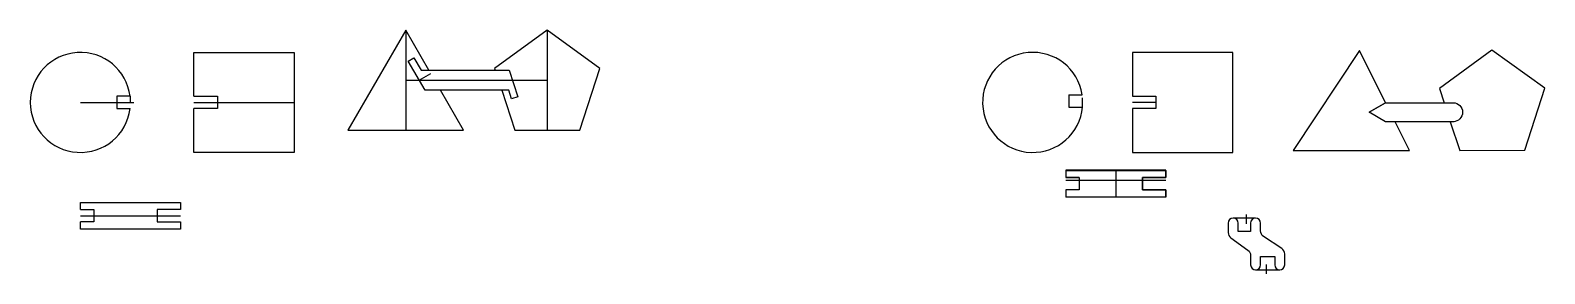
# Model space of a CAD drawing. Header units: millimetres. Extents: x -300 to 153, y -51 to 22.
import ezdxf

# ---------------------------------------------------------------- set-up
doc = ezdxf.new("R2010")
doc.units = ezdxf.units.MM
doc.layers.get('0').update_dxf_attribs({"linetype": 'CONTINUOUS'})

msp = doc.modelspace()

# ---------------------------------------------------------------- linework, layer by layer
for p, q in [((-187.6, 21.65), (-204.92, -8.35)), ((-187.6, 21.65), (-187.6, -8.35)), ((-180.67, 9.65), (-187.6, 21.65)), ((-145.22, 21.65), (-160.99, 10.19)), ((-129.45, 10.19), (-145.22, 21.65)), ((-145.22, 21.65), (-145.22, -8.35)), ((-251, 15), (-221, 15)), ((-251, 1.85), (-251, 15)), ((-221, 15), (-221, -15)), ((97.92, 15.6), (78.11, -14.4)), ((97.92, 15.6), (78.11, -14.4)), ((105.77, -0.1), (97.92, 15.6)), ((137.56, 15.67), (121.85, 4.13)), ((153.39, 4.29), (137.56, 15.67)), ((-160.99, 10.19), (-160.81, 9.65)), ((-135.47, -8.35), (-129.45, 10.19)), ((-187.6, 6.65), (-145.22, 6.65)), ((-183.56, 6.65), (-180.1, 8.65)), ((-178.94, 6.65), (-159.94, 6.65)), ((-285, 0), (-269, 0)), ((-270.11, 1.85), (-274.11, 1.85)), ((-274.11, 1.85), (-274.11, -1.85)), ((-270, 1.85), (-273.1, 1.85)), ((-270, 0), (-270, 1.85)), ((-251, 1.85), (-244, 1.85)), ((-251, 0), (-221, 0)), ((-244, 1.85), (-244, -1.85)), ((-170.28, -8.35), (-177.21, 3.65)), ((-158.86, 3.65), (-154.97, -8.35)), ((10.93, 2.3), (14.93, 2.3)), ((10.93, 2.3), (10.93, -1.4)), ((14.93, 1.4), (14.93, -1.4)), ((30, 0.05), (37, 0.05)), ((30, 0.04), (37, 0.04)), ((121.85, 4.13), (123.25, -0.1)), ((147.46, -14.28), (153.39, 4.29)), ((-274.11, -1.85), (-270.11, -1.85)), ((-244, -1.85), (-251, -1.85)), ((-251, -15), (-251, -1.85)), ((10.93, -1.4), (14.93, -1.4)), ((105.77, -0.1), (100.84, -2.95)), ((100.84, -2.95), (105.77, -0.1)), ((105.77, -5.8), (100.84, -2.95)), ((105.77, -5.8), (100.84, -2.95)), ((105.77, -0.1), (126.24, -0.1)), ((-204.92, -8.35), (-170.28, -8.35)), ((-154.97, -8.35), (-135.47, -8.35)), ((126.24, -5.8), (105.77, -5.8)), ((112.92, -14.4), (108.62, -5.8)), ((112.92, -14.4), (108.62, -5.8)), ((125.13, -5.8), (127.96, -14.38)), ((-221, -15), (-251, -15)), ((78.11, -14.4), (112.92, -14.4)), ((127.96, -14.38), (147.46, -14.28)), ((10, -20.4), (40, -20.4)), ((10, -20.4), (10, -22.55)), ((14, -22.55), (10, -22.55)), ((14, -22.55), (14, -26.25)), ((25, -20.36), (25, -28.36)), ((25, -20.4), (25, -28.33)), ((33, -22.55), (33, -26.25)), ((40, -22.55), (33, -22.55)), ((40, -20.4), (40, -22.55)), ((10, -23.33), (40, -23.33)), ((10, -23.33), (40, -23.33)), ((14, -26.25), (10, -26.25)), ((10, -26.25), (10, -28.4)), ((33, -26.25), (40, -26.25)), ((40, -26.25), (40, -28.4)), ((-285, -30), (-255, -30)), ((-285, -32.15), (-285, -30)), ((-255, -30), (-255, -32.15)), ((-285, -32.15), (-281, -32.15)), ((-285, -34), (-255, -34)), ((-281, -35.85), (-285, -35.85)), ((-285, -38), (-285, -35.85)), ((-281, -32.15), (-281, -35.85)), ((-255, -32.15), (-262, -32.15)), ((-262, -32.15), (-262, -35.85)), ((-262, -35.85), (-255, -35.85)), ((-255, -35.85), (-255, -38)), ((66.82, -34.73), (60.12, -34.73)), ((64, -33.6), (64, -36.4)), ((-255, -38), (-285, -38)), ((70.12, -51.4), (70.12, -48.6)), ((66.85, -50.26), (74.05, -50.26))]:
    msp.add_line(p, q)
for points in [[(60, 15), (30, 15), (30, 1.89), (37, 1.89), (37, -1.81), (30, -1.81), (30, -15), (60, -15)], [(30, -1.81), (30, -15), (60, -15), (60, 15), (30, 15), (30, 1.89), (37, 1.89), (37, -1.81)], [(-156.76, 3.65), (-179.52, 3.65), (-181.83, 3.65), (-186.86, 12.36), (-185.13, 13.36), (-182.98, 9.65), (-156.61, 9.65), (-154.01, 1.65), (-155.91, 1.03)], [(40, -20.36), (10, -20.36), (10, -22.51), (14, -22.51), (14, -26.21), (10, -26.21), (10, -28.36), (40, -28.36), (40, -26.21), (33, -26.21), (33, -22.51), (40, -22.51)]]:
    msp.add_lwpolyline(points, close=True)
msp.add_lwpolyline([(68.32, -38.57), (68.32, -36.23, 1), (65.32, -36.23), (65.32, -38.73), (61.62, -38.73), (61.62, -36.23, 1), (58.62, -36.23), (58.62, -39, 0.24041), (59.45, -40.62), (64.52, -44.29, -0.24041), (65.35, -45.91), (65.35, -46), (65.35, -48.76, 1), (68.35, -48.76), (68.35, -46.26), (72.55, -46.26), (72.55, -48.76, 1), (75.55, -48.76), (75.55, -45.47, 0.248784), (74.65, -43.82), (69.22, -40.24, -0.252095)], format="xyb", close=True)
for centre, start, end in [((-285, 0), 7.0845, 352.9155), ((0.11, 0), 8.8201, 354.6446)]:
    msp.add_arc(centre, 15, start, end)
at = {"extrusion": (0, 0, -1)}
msp.add_arc((-125.96, -2.95), 2.85, 90, 270, dxfattribs=at)

doc.saveas('drawing.dxf')
